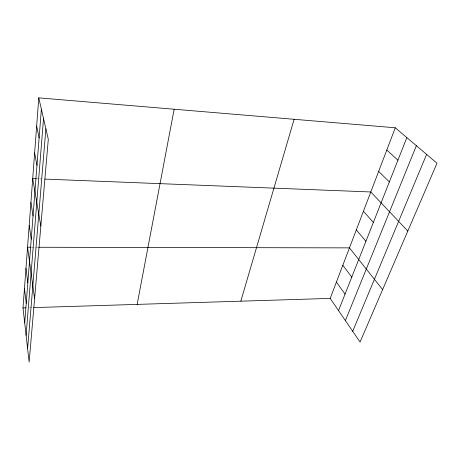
<?xml version="1.0" encoding="UTF-8"?>
<svg xmlns="http://www.w3.org/2000/svg" width="460" height="460" viewBox="0 0 460 460"><rect width="100%" height="100%" fill="white"/><g stroke="black" fill="none" stroke-linecap="round" stroke-linejoin="round"><path stroke-width="0.34" stroke-dasharray="2.3 1.72" d="M29.411 307.734L32.976 307.619M31.774 247.244L38.105 247.256M36.995 178.785L39.14 178.865M39.853 178.894L41.998 178.98"/><path stroke-width="0.69" d="M38.772 97.865L48.3 139.299L29.141 362.135L23 307.93L38.772 97.865L395.284 127.782L437 163.214L360.065 342.044L330.182 298.402L395.284 127.782M24.702 322.926L41.365 109.152M26.099 335.294L43.533 118.559M27.611 348.611L45.885 128.794M137.149 304.388L174.156 109.227M240.821 301.173L294.112 119.295M338.548 310.621L406.847 137.603M345.385 320.608L416.363 145.688M352.699 331.286L426.61 154.387M23 307.93L25.852 307.843M33.689 307.602L330.182 298.402M31.073 247.244L27.554 247.233L34.598 298.712M38.812 247.256L349.462 247.871L382.628 289.604M36.282 178.756L32.706 178.612L40.842 226.073M44.856 179.095L370.794 191.969L407.807 231.075M386.808 149.989L397.929 160.201M378.655 171.373L389.35 181.93M363.434 211.255L373.37 222.416M356.327 229.879L365.913 241.293M342.827 265.276L351.768 277.133M336.404 282.106L345.046 294.153M36.656 126.046L39.123 137.977M34.638 152.933L36.978 165.433M30.918 202.463L33.045 215.907M29.204 225.314L31.234 239.148M25.978 268.278L27.83 282.762M24.46 288.495L26.231 303.249"/></g></svg>
